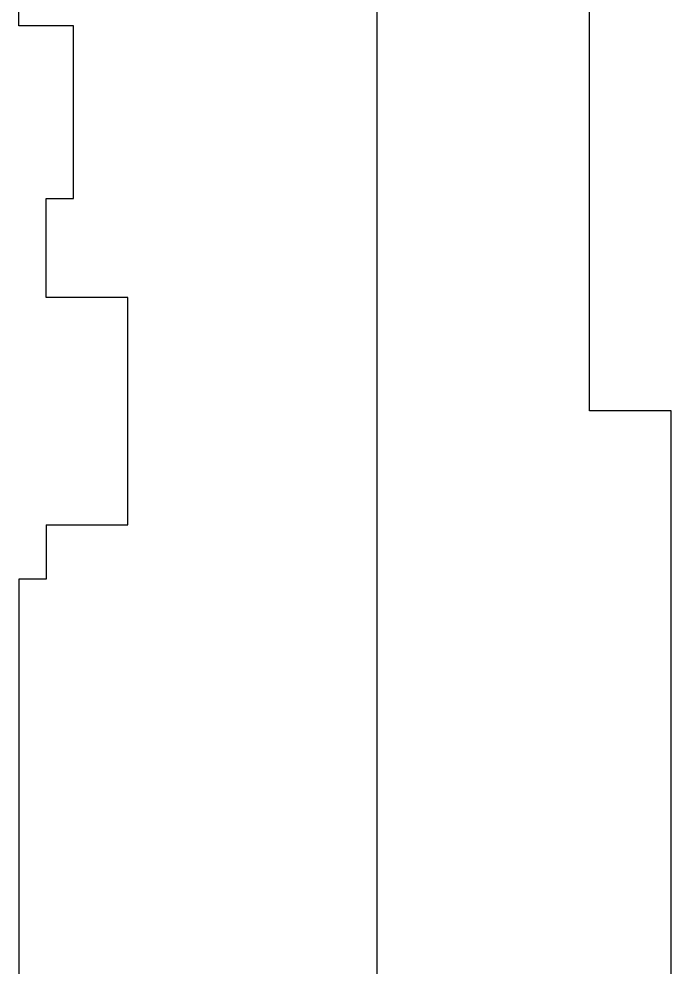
# Model space of a CAD drawing. Extents: x 13 to 543, y 34 to 294.
# Drawn here: x 113 to 136.96, y 169.61 to 204.47 of the extents above; entities that cross this region are included whole.
import ezdxf

# ---------------------------------------------------------------- set-up
doc = ezdxf.new("R2010")
doc.units = 0
doc.layers.add('Stand___Spine_003_contour', color=7, linetype='CONTINUOUS')

msp = doc.modelspace()

# ---------------------------------------------------------------- linework, layer by layer
at = {"layer": 'Stand___Spine_003_contour', "color": 7}
for points in [[(112.995033, 204.224164), (112.995033, 208.874163)], [(133.960801, 190.067157), (133.960801, 205.217146)], [(126.145036, 204.874166), (126.145036, 145.724154)], [(114.995018, 204.224164), (112.995033, 204.224164)], [(114.995018, 197.874164), (114.995018, 204.224164)], [(113.995025, 197.874164), (114.995018, 197.874164)], [(113.995025, 194.224158), (113.995025, 197.874164)], [(116.99503, 194.224158), (113.995025, 194.224158)], [(116.99503, 185.874146), (116.99503, 194.224158)], [(136.960806, 190.067157), (133.960801, 190.067157)], [(136.960806, 140.217143), (136.960806, 190.067157)], [(113.995025, 185.874146), (113.995025, 183.874161), (112.995033, 183.874161), (112.995033, 168.724145)], [(113.995025, 185.874146), (116.99503, 185.874146)]]:
    msp.add_lwpolyline(points, dxfattribs=at)

doc.saveas('drawing.dxf')
